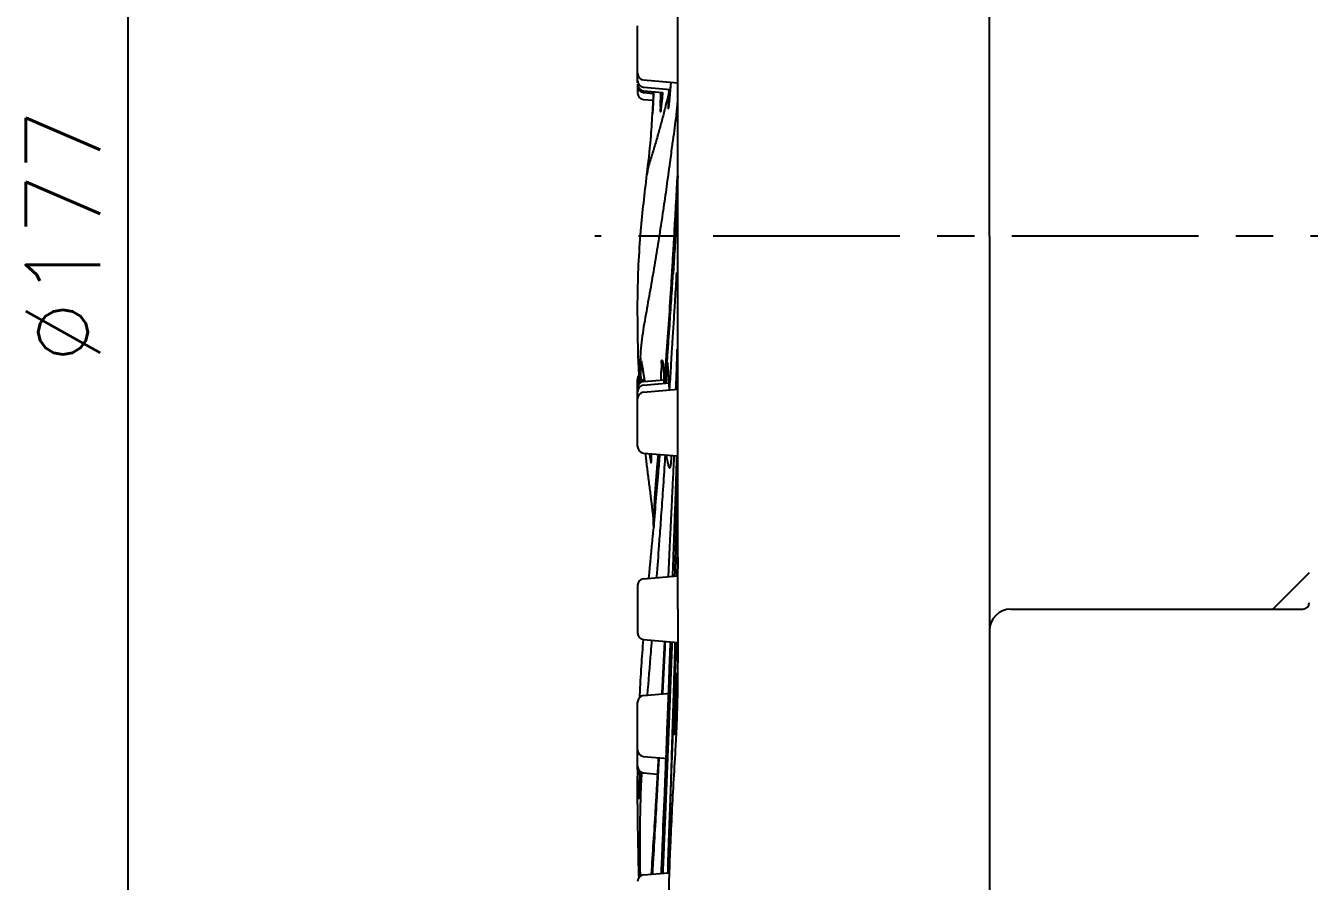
# Model space of a CAD drawing. Extents: x 61254 to 61674, y -28661 to -28364.
# Drawn here: x 61513.6 to 61573.8, y -28532.2 to -28492 of the extents above; entities that cross this region are included whole.
import ezdxf

# ---------------------------------------------------------------- set-up
doc = ezdxf.new("R2010")
doc.units = 0
doc.header["$LTSCALE"] = 7
doc.header["$MEASUREMENT"] = 0
doc.linetypes.add('CENTER', pattern=[2, 1.25, -0.25, 0.25, -0.25])
doc.layers.get('0').update_dxf_attribs({"color": 2, "linetype": 'CONTINUOUS'})
doc.layers.add('CL', color=1, linetype='CENTER')
doc.layers.add('D', color=2, linetype='CONTINUOUS')
doc.styles.add('GHS', font='ROMANS.shx', dxfattribs={"bigfont": 'GHS.shx'})

msp = doc.modelspace()

# ---------------------------------------------------------------- linework, layer by layer
at = {"color": 7, "linetype": 'Continuous'}
for p, q in [((61558.831, -28501.917), (61558.831, -28416.118)), ((61544.215, -28519.417), (61544.215, -28484.417)), ((61542.331, -28494.727), (61542.331, -28492.044)), ((61542.331, -28494.791), (61542.331, -28495.201)), ((61542.605, -28494.592), (61544.215, -28494.733)), ((61542.605, -28494.931), (61543.875, -28495.042)), ((61542.605, -28495.094), (61543.519, -28495.174)), ((61542.605, -28495.184), (61543.083, -28495.226)), ((61542.605, -28495.503), (61543.066, -28495.543)), ((61543.032, -28496.194), (61543.032, -28496.194)), ((61542.77, -28499.034), (61542.77, -28499.035)), ((61558.831, -28501.917), (61558.831, -28590.118)), ((61544, -28503.616), (61543.995, -28503.692)), ((61542.331, -28511.793), (61542.331, -28508.636)), ((61542.605, -28508.743), (61543.581, -28508.657)), ((61543.583, -28508.726), (61543.583, -28508.733)), ((61542.605, -28508.906), (61543.81, -28508.8)), ((61542.605, -28509.244), (61544.215, -28509.103)), ((61543.826, -28509.036), (61543.826, -28509.048)), ((61542.605, -28512.092), (61544.183, -28512.23)), ((61542.331, -28518.292), (61542.331, -28520.542)), ((61542.605, -28517.993), (61544.215, -28517.852)), ((61559.831, -28519.417), (61573.531, -28519.417)), ((61542.605, -28520.841), (61544.215, -28520.982)), ((61542.331, -28526.96), (61542.331, -28523.774)), ((61542.605, -28523.475), (61543.868, -28523.365)), ((61542.605, -28526.323), (61543.748, -28526.423)), ((61542.605, -28527.092), (61543.273, -28527.151)), ((61542.605, -28531.887), (61543.783, -28531.784))]:
    msp.add_line(p, q, dxfattribs=at)
for centre, radius, start, end in [((61542.631, -28494.293), 0.3, 180, 264.99969), ((61542.631, -28494.632), 0.3, 180, 264.99959), ((61542.631, -28494.795), 0.3, 180, 264.99958), ((61542.631, -28494.885), 0.3, 180, 264.99958), ((61542.631, -28495.204), 0.3, 180, 264.99958), ((61542.631, -28508.633), 0.3, 140.05441, 180), ((61542.631, -28508.951), 0.3, 95.00038, 180), ((61542.631, -28509.041), 0.3, 95.00037, 180), ((61542.631, -28509.205), 0.3, 95.00033, 180), ((61542.631, -28509.543), 0.3, 95.00018, 180), ((61542.631, -28511.793), 0.3, 180, 264.99982), ((61542.631, -28518.292), 0.3, 95, 180), ((61559.831, -28520.417), 1, 90, 180), ((61573.531, -28519.117), 0.3, 270, 0), ((61542.631, -28520.542), 0.3, 180, 265), ((61542.631, -28523.774), 0.3, 95.00007, 180), ((61542.631, -28526.024), 0.3, 180, 264.99993), ((61542.631, -28526.793), 0.3, 180, 264.99982), ((61542.631, -28526.961), 0.3, 180, 232.31145), ((61542.631, -28532.186), 0.3, 95, 180)]:
    msp.add_arc(centre, radius, start, end, dxfattribs=at)
for points, knots in [([(61543.853, -28495.303), (61543.862, -28495.201), (61543.878, -28495.002), (61543.895, -28494.803), (61543.903, -28494.706)], [0, 0, 0, 0, 0.3077647, 0.5992046, 0.5992046, 0.5992046, 0.5992046]), ([(61543.873, -28495.061), (61543.876, -28495.027), (61543.884, -28494.939), (61543.893, -28494.821), (61543.901, -28494.736), (61543.903, -28494.706)], [0, 0, 0, 0, 0.1016948, 0.2639889, 0.356106, 0.356106, 0.356106, 0.356106]), ([(61543.412, -28495.164), (61543.41, -28495.231), (61543.407, -28495.348), (61543.402, -28495.464), (61543.399, -28495.513)], [1.917065, 1.917065, 1.917065, 1.917065, 2.1177232, 2.2659083, 2.2659083, 2.2659083, 2.2659083]), ([(61543.513, -28495.254), (61543.514, -28495.235), (61543.516, -28495.208), (61543.519, -28495.181), (61543.519, -28495.174)], [0, 0, 0, 0, 0.05795842, 0.08080338, 0.08080338, 0.08080338, 0.08080338]), ([(61542.444, -28507.916), (61542.441, -28508.052), (61542.434, -28508.321), (61542.434, -28508.59), (61542.436, -28508.723)], [0, 0, 0, 0, 0.4088458, 0.8074986, 0.8074986, 0.8074986, 0.8074986]), ([(61542.467, -28508.262), (61542.469, -28508.309), (61542.474, -28508.45), (61542.483, -28508.592), (61542.489, -28508.687)], [0, 0, 0, 0, 0.1400856, 0.4255537, 0.4255537, 0.4255537, 0.4255537]), ([(61542.675, -28508.736), (61542.674, -28508.725), (61542.654, -28508.591), (61542.633, -28508.458), (61542.614, -28508.337)], [0.4660298, 0.4660298, 0.4660298, 0.4660298, 0.5017661, 0.8701571, 0.8701571, 0.8701571, 0.8701571]), ([(61542.675, -28508.737), (61542.67, -28508.707), (61542.658, -28508.627), (61542.646, -28508.546), (61542.638, -28508.494)], [0.4591398, 0.4591398, 0.4591398, 0.4591398, 0.5471704, 0.7046875, 0.7046875, 0.7046875, 0.7046875]), ([(61543.67, -28508.672), (61543.667, -28508.718), (61543.664, -28508.765), (61543.662, -28508.812), (61543.662, -28508.813)], [0, 0, 0, 0, 0.1382753, 0.1416222, 0.1416222, 0.1416222, 0.1416222]), ([(61543.078, -28515.177), (61543.078, -28515.173), (61543.077, -28515.158), (61543.075, -28515.137), (61543.073, -28515.112), (61543.071, -28515.089), (61543.068, -28515.06), (61543.064, -28515.023), (61543.058, -28514.974), (61543.051, -28514.91), (61543.042, -28514.828), (61543.029, -28514.723), (61543.013, -28514.588), (61542.991, -28514.416), (61542.963, -28514.193), (61542.928, -28513.919), (61542.889, -28513.611), (61542.849, -28513.294), (61542.81, -28512.98), (61542.772, -28512.673), (61542.738, -28512.38), (61542.716, -28512.19), (61542.706, -28512.101)], [0, 0, 0, 0, 0.012136, 0.044137, 0.06463, 0.086671, 0.114081, 0.150453, 0.198385, 0.261465, 0.343111, 0.447362, 0.579777, 0.749329, 0.96948, 1.252797, 1.576983, 1.900642, 2.213362, 2.524156, 2.828966, 3.098334, 3.098334, 3.098334, 3.098334]), ([(61542.883, -28512.117), (61542.895, -28512.198), (61542.915, -28512.335), (61542.937, -28512.436), (61542.96, -28512.568), (61542.988, -28512.498), (61542.978, -28512.417), (61542.985, -28512.304), (61542.985, -28512.227), (61542.985, -28512.202)], [0.1658378, 0.1658378, 0.1658378, 0.1658378, 0.3999265, 0.5534654, 0.6074609, 0.6328847, 0.7216114, 0.8826828, 0.9555383, 0.9555383, 0.9555383, 0.9555383]), ([(61542.984, -28512.228), (61542.983, -28512.218), (61542.983, -28512.183), (61542.983, -28512.149), (61542.982, -28512.125)], [0, 0, 0, 0, 0.0299463, 0.1023232, 0.1023232, 0.1023232, 0.1023232]), ([(61543.679, -28512.186), (61543.681, -28512.204), (61543.695, -28512.307), (61543.719, -28512.467), (61543.769, -28512.644), (61543.789, -28512.744), (61543.856, -28512.814), (61543.897, -28512.677), (61543.91, -28512.523), (61543.92, -28512.351), (61543.927, -28512.241)], [0.053656, 0.053656, 0.053656, 0.053656, 0.10854, 0.365783, 0.540637, 0.647362, 0.693652, 0.761329, 0.942459, 1.256329, 1.256329, 1.256329, 1.256329]), ([(61543.781, -28517.89), (61543.788, -28517.749), (61543.816, -28517.144), (61543.845, -28516.539), (61543.867, -28516.075)], [0.037379, 0.037379, 0.037379, 0.037379, 0.460854, 1.854463, 1.854463, 1.854463, 1.854463]), ([(61544.081, -28517.864), (61544.083, -28517.816), (61544.086, -28517.752), (61544.088, -28517.688), (61544.089, -28517.671)], [0.5134396, 0.5134396, 0.5134396, 0.5134396, 0.6566154, 0.7061757, 0.7061757, 0.7061757, 0.7061757]), ([(61544.216, -28519.417), (61544.216, -28519.939), (61544.215, -28520.46), (61544.215, -28520.982), (61544.215, -28520.988), (61544.215, -28520.993), (61544.215, -28520.999)], [-1.197382, -1.197382, -1.197382, -1.197382, 0.367375, 0.367375, 0.367375, 0.384677, 0.384677, 0.384677, 0.384677]), ([(61542.438, -28523.455), (61542.462, -28522.999), (61542.509, -28522.127), (61542.574, -28521.256), (61542.608, -28520.841)], [0, 0, 0, 0, 1.371193, 2.619543, 2.619543, 2.619543, 2.619543]), ([(61542.992, -28520.875), (61542.977, -28521.061), (61542.908, -28521.921), (61542.837, -28522.781), (61542.781, -28523.455)], [2.996802, 2.996802, 2.996802, 2.996802, 3.556855, 5.585771, 5.585771, 5.585771, 5.585771]), ([(61543.959, -28521.02), (61543.959, -28521), (61543.96, -28520.98), (61543.961, -28520.96), (61543.961, -28520.96)], [0, 0, 0, 0, 0.05868633, 0.06016179, 0.06016179, 0.06016179, 0.06016179]), ([(61542.336, -28527.015), (61542.336, -28527.048), (61542.335, -28527.157), (61542.335, -28527.267), (61542.335, -28527.345)], [0.0406641, 0.0406641, 0.0406641, 0.0406641, 0.137349, 0.3699099, 0.3699099, 0.3699099, 0.3699099]), ([(61542.449, -28527.256), (61542.449, -28527.22), (61542.449, -28527.145), (61542.449, -28527.07), (61542.448, -28527.031)], [0, 0, 0, 0, 0.1082924, 0.2253702, 0.2253702, 0.2253702, 0.2253702]), ([(61542.515, -28527.07), (61542.506, -28527.263), (61542.491, -28527.565), (61542.48, -28527.866), (61542.476, -28527.975)], [0.0871427, 0.0871427, 0.0871427, 0.0871427, 0.6665719, 0.9928771, 0.9928771, 0.9928771, 0.9928771]), ([(61542.985, -28531.854), (61543.05, -28530.855), (61543.133, -28529.585), (61543.209, -28528.315), (61543.225, -28528.044)], [8.72506, 8.72506, 8.72506, 8.72506, 11.728203, 12.542298, 12.542298, 12.542298, 12.542298]), ([(61543.037, -28531.849), (61543.052, -28531.599), (61543.126, -28530.331), (61543.198, -28529.063), (61543.256, -28528.046)], [14.443157, 14.443157, 14.443157, 14.443157, 15.1956, 18.252921, 18.252921, 18.252921, 18.252921]), ([(61542.4, -28531.995), (61542.395, -28531.853), (61542.358, -28530.612), (61542.344, -28529.369), (61542.332, -28528.269)], [5.135771, 5.135771, 5.135771, 5.135771, 5.560931, 8.862153, 8.862153, 8.862153, 8.862153]), ([(61542.469, -28528.19), (61542.463, -28528.42), (61542.444, -28529.071), (61542.433, -28530.142), (61542.436, -28531.165), (61542.445, -28531.767), (61542.448, -28531.948)], [0, 0, 0, 0, 0.68952, 1.954326, 3.214352, 3.758774, 3.758774, 3.758774, 3.758774]), ([(61543.525, -28531.806), (61543.526, -28531.765), (61543.529, -28531.697), (61543.532, -28531.629), (61543.534, -28531.602)], [0.2050327, 0.2050327, 0.2050327, 0.2050327, 0.3281092, 0.4095503, 0.4095503, 0.4095503, 0.4095503]), ([(61543.757, -28531.485), (61543.755, -28531.537), (61543.752, -28531.638), (61543.749, -28531.738), (61543.747, -28531.787)], [0, 0, 0, 0, 0.1559825, 0.3021322, 0.3021322, 0.3021322, 0.3021322])]:
    msp.add_open_spline(points, degree=3, knots=knots, dxfattribs=at)
for points in [[(61543.075, -28495.319), (61543.064, -28495.587), (61543.053, -28495.833), (61543.049, -28495.907)], [(61543.065, -28495.632), (61543.08, -28495.321)], [(61543.399, -28495.513), (61543.396, -28495.757), (61543.394, -28495.983), (61543.399, -28496.086), (61543.415, -28496.069), (61543.441, -28495.923), (61543.475, -28495.649)], [(61543.475, -28495.649), (61543.49, -28495.533)], [(61543.487, -28495.533), (61543.489, -28495.512), (61543.503, -28495.364), (61543.508, -28495.31)], [(61543.49, -28495.533), (61543.511, -28495.275)], [(61543.508, -28495.31), (61543.513, -28495.254)], [(61543.787, -28495.21), (61543.775, -28495.262), (61543.647, -28495.801)], [(61543.777, -28495.359), (61543.766, -28495.604), (61543.763, -28495.842), (61543.772, -28495.936), (61543.788, -28495.909), (61543.807, -28495.781), (61543.829, -28495.572), (61543.846, -28495.398)], [(61543.787, -28495.21), (61543.777, -28495.359)], [(61543.787, -28495.21), (61543.834, -28495.112), (61543.871, -28495.081)], [(61543.796, -28495.082), (61543.787, -28495.21)], [(61543.825, -28495.609), (61543.828, -28495.58), (61543.837, -28495.482), (61543.843, -28495.41)], [(61543.843, -28495.41), (61543.847, -28495.371), (61543.858, -28495.247), (61543.869, -28495.109), (61543.873, -28495.061)], [(61543.846, -28495.398), (61543.853, -28495.303)], [(61543.647, -28495.801), (61543.637, -28495.842), (61543.488, -28496.424), (61543.328, -28497.01), (61543.159, -28497.597), (61542.981, -28498.179), (61542.816, -28498.769), (61542.77, -28499.034)], [(61543.033, -28496.192), (61543.041, -28496.058), (61543.058, -28495.765), (61543.065, -28495.632)], [(61543.049, -28495.907), (61543.042, -28496.036), (61543.034, -28496.166), (61543.033, -28496.186), (61543.036, -28496.14)], [(61543.033, -28496.192), (61543.036, -28496.14)], [(61543.424, -28496.017), (61543.427, -28496.002), (61543.434, -28495.966), (61543.442, -28495.912), (61543.452, -28495.841), (61543.459, -28495.783)], [(61543.459, -28495.783), (61543.463, -28495.751), (61543.476, -28495.641), (61543.485, -28495.557)], [(61543.795, -28495.857), (61543.794, -28495.86), (61543.799, -28495.829), (61543.803, -28495.803)], [(61543.803, -28495.803), (61543.805, -28495.788), (61543.812, -28495.732), (61543.819, -28495.663), (61543.825, -28495.609)], [(61544.168, -28495.958), (61544.135, -28496.261), (61543.982, -28497.417), (61543.977, -28497.45)], [(61544.176, -28495.879), (61544.168, -28495.958)], [(61544.194, -28495.662), (61544.176, -28495.879)], [(61542.77, -28499.035), (61542.952, -28497.368), (61543.032, -28496.194)], [(61543.942, -28497.712), (61543.828, -28498.572), (61543.821, -28498.622)], [(61543.977, -28497.45), (61543.942, -28497.712)], [(61542.371, -28507.765), (61542.337, -28504.849), (61542.487, -28501.668), (61542.77, -28499.034)], [(61543.821, -28498.622), (61543.669, -28499.729), (61543.505, -28500.863), (61543.33, -28502.004), (61543.144, -28503.154), (61542.947, -28504.307), (61542.743, -28505.452), (61542.552, -28506.612), (61542.489, -28507.176), (61542.451, -28507.743), (61542.451, -28507.756)], [(61544.215, -28499.094), (61544.159, -28501.069), (61544.133, -28501.541)], [(61544.189, -28499.096), (61544.187, -28499.129), (61544.173, -28499.471)], [(61544.173, -28499.471), (61544.097, -28500.813), (61544.06, -28501.448)], [(61544.055, -28501.537), (61544.035, -28501.907)], [(61544.06, -28501.448), (61544.055, -28501.537)], [(61544.133, -28501.541), (61544.111, -28501.911)], [(61544.035, -28501.907), (61544.001, -28502.496), (61543.951, -28503.368)], [(61544.111, -28501.911), (61544.034, -28503.086), (61544, -28503.616)], [(61543.951, -28503.368), (61543.936, -28503.612)], [(61543.932, -28503.688), (61543.914, -28503.984)], [(61543.936, -28503.612), (61543.932, -28503.688)], [(61543.976, -28503.992), (61543.995, -28503.692)], [(61544.139, -28503.923), (61544.135, -28503.998)], [(61544.151, -28503.699), (61544.139, -28503.923)], [(61544.155, -28503.623), (61544.151, -28503.699)], [(61543.914, -28503.984), (61543.902, -28504.18), (61543.794, -28505.832), (61543.676, -28507.493), (61543.649, -28507.866)], [(61543.897, -28505.21), (61543.976, -28503.992)], [(61544.135, -28503.998), (61544.066, -28505.166)], [(61544.066, -28505.166), (61544.038, -28505.607)], [(61543.762, -28507.19), (61543.816, -28506.419), (61543.897, -28505.21)], [(61544.038, -28505.607), (61543.982, -28506.5), (61543.938, -28507.204)], [(61543.733, -28507.593), (61543.762, -28507.19)], [(61543.938, -28507.204), (61543.906, -28507.728)], [(61544.173, -28507.475), (61544.152, -28508.182)], [(61544.179, -28507.221), (61544.173, -28507.475)], [(61544.199, -28507.221), (61544.175, -28508.217)], [(61542.377, -28507.916), (61542.371, -28507.765)], [(61542.451, -28507.756), (61542.444, -28507.916)], [(61542.498, -28507.698), (61542.476, -28507.647), (61542.458, -28507.734), (61542.457, -28508.007), (61542.467, -28508.262)], [(61542.638, -28508.494), (61542.616, -28508.352), (61542.595, -28508.224), (61542.576, -28508.11), (61542.559, -28508.011), (61542.544, -28507.926), (61542.53, -28507.857), (61542.519, -28507.803), (61542.511, -28507.767)], [(61542.614, -28508.337), (61542.56, -28508.006), (61542.514, -28507.766)], [(61543.508, -28507.757), (61543.475, -28507.743), (61543.449, -28507.906), (61543.433, -28508.241), (61543.425, -28508.383)], [(61543.578, -28508.4), (61543.567, -28508.259), (61543.541, -28507.935), (61543.508, -28507.757)], [(61543.578, -28508.523), (61543.571, -28508.357), (61543.564, -28508.214), (61543.555, -28508.094), (61543.546, -28507.997), (61543.538, -28507.922), (61543.529, -28507.87), (61543.526, -28507.857)], [(61543.643, -28507.948), (61543.583, -28508.726)], [(61543.649, -28507.866), (61543.643, -28507.948)], [(61543.651, -28508.714), (61543.703, -28508.009)], [(61543.705, -28508.151), (61543.686, -28508.429), (61543.677, -28508.545)], [(61543.703, -28508.009), (61543.707, -28507.953)], [(61543.758, -28507.999), (61543.745, -28507.883), (61543.721, -28507.97), (61543.705, -28508.151)], [(61543.707, -28507.953), (61543.713, -28507.87)], [(61543.713, -28507.87), (61543.733, -28507.593)], [(61543.767, -28508.133), (61543.765, -28508.108), (61543.76, -28508.042), (61543.756, -28507.993)], [(61543.766, -28508.131), (61543.758, -28507.999)], [(61543.807, -28508.755), (61543.803, -28508.7), (61543.793, -28508.545), (61543.785, -28508.408), (61543.777, -28508.29), (61543.77, -28508.19), (61543.767, -28508.133)], [(61543.795, -28508.558), (61543.789, -28508.466), (61543.773, -28508.208), (61543.767, -28508.133)], [(61543.891, -28507.965), (61543.828, -28509.005), (61543.826, -28509.036)], [(61543.906, -28507.728), (61543.891, -28507.965)], [(61544.152, -28508.182), (61544.151, -28508.215)], [(61543.425, -28508.383), (61543.425, -28508.538)], [(61543.581, -28508.556), (61543.578, -28508.4)], [(61543.583, -28508.733), (61543.582, -28508.711), (61543.578, -28508.523)], [(61543.583, -28508.726), (61543.581, -28508.556)], [(61543.65, -28508.738), (61543.651, -28508.714)], [(61543.677, -28508.545), (61543.67, -28508.672)], [(61543.807, -28508.746), (61543.795, -28508.558)], [(61543.826, -28509.036), (61543.807, -28508.746)], [(61543.826, -28509.048), (61543.814, -28508.872), (61543.807, -28508.755)], [(61544.133, -28508.773), (61544.124, -28509.046)], [(61544.15, -28508.244), (61544.133, -28508.773)], [(61544.151, -28508.215), (61544.15, -28508.244)], [(61544.174, -28508.246), (61544.161, -28508.675)], [(61544.175, -28508.217), (61544.174, -28508.246)], [(61542.98, -28512.453), (61542.979, -28512.456), (61542.982, -28512.412), (61542.983, -28512.357), (61542.984, -28512.286), (61542.984, -28512.228)], [(61543.292, -28512.186), (61543.266, -28512.477)], [(61543.617, -28512.31), (61543.597, -28512.603)], [(61543.91, -28512.481), (61543.914, -28512.442), (61543.922, -28512.304), (61543.925, -28512.251)], [(61544.04, -28512.474), (61544.052, -28512.224)], [(61544.162, -28512.231), (61544.159, -28512.348), (61544.155, -28512.479)], [(61543.074, -28515.734), (61543.31, -28513.024), (61543.346, -28512.586)], [(61543.257, -28512.58), (61543.131, -28514.195), (61543.096, -28515.018), (61543.088, -28515.577)], [(61543.266, -28512.477), (61543.263, -28512.508), (61543.257, -28512.58)], [(61543.596, -28512.62), (61543.505, -28513.971), (61543.419, -28515.201)], [(61543.597, -28512.603), (61543.596, -28512.62)], [(61544.013, -28513.021), (61544.032, -28512.646)], [(61544.032, -28512.646), (61544.04, -28512.474)], [(61544.15, -28512.644), (61544.136, -28513.115)], [(61544.155, -28512.479), (61544.15, -28512.644)], [(61543.949, -28514.343), (61543.964, -28514.027), (61543.985, -28513.601)], [(61543.985, -28513.601), (61544.009, -28513.107)], [(61544.009, -28513.107), (61544.013, -28513.021)], [(61544.132, -28513.222), (61544.119, -28513.609)], [(61544.136, -28513.115), (61544.132, -28513.222)], [(61544.119, -28513.609), (61544.094, -28514.351)], [(61544.175, -28514.932), (61544.177, -28514.852), (61544.18, -28514.733), (61544.182, -28514.617), (61544.185, -28514.502), (61544.187, -28514.39), (61544.189, -28514.282), (61544.191, -28514.178), (61544.193, -28514.078), (61544.194, -28513.979), (61544.195, -28513.916)], [(61543.887, -28515.65), (61543.949, -28514.343)], [(61544.094, -28514.351), (61544.047, -28515.659)], [(61543.087, -28515.591), (61543.086, -28515.465), (61543.085, -28515.373), (61543.083, -28515.308), (61543.082, -28515.264), (61543.081, -28515.233), (61543.08, -28515.214), (61543.079, -28515.19), (61543.078, -28515.177)], [(61543.419, -28515.201), (61543.379, -28515.755)], [(61544.16, -28515.523), (61544.161, -28515.479), (61544.163, -28515.393)], [(61544.163, -28515.393), (61544.164, -28515.35), (61544.168, -28515.222), (61544.171, -28515.097)], [(61544.171, -28515.097), (61544.174, -28514.973), (61544.175, -28514.932)], [(61543.053, -28515.964), (61543.074, -28515.734)], [(61543.379, -28515.755), (61543.342, -28516.276)], [(61543.867, -28516.075), (61543.885, -28515.695)], [(61543.885, -28515.695), (61543.887, -28515.65)], [(61544.045, -28515.704), (61544.034, -28516.007), (61544.031, -28516.085)], [(61544.047, -28515.659), (61544.045, -28515.704)], [(61544.137, -28516.286), (61544.141, -28516.148), (61544.145, -28516.012), (61544.149, -28515.877), (61544.153, -28515.743), (61544.157, -28515.61), (61544.16, -28515.523)], [(61543.33, -28516.432), (61543.223, -28517.887)], [(61543.342, -28516.276), (61543.33, -28516.432)], [(61544.031, -28516.085), (61544.004, -28516.864)], [(61544.124, -28516.659), (61544.128, -28516.565), (61544.132, -28516.425), (61544.134, -28516.379)], [(61544.134, -28516.379), (61544.137, -28516.286)], [(61544, -28516.96), (61543.972, -28517.767)], [(61544.004, -28516.864), (61544, -28516.96)], [(61544.099, -28517.377), (61544.103, -28517.28), (61544.108, -28517.135), (61544.113, -28516.991), (61544.118, -28516.848), (61544.123, -28516.706), (61544.124, -28516.659)], [(61544.191, -28516.967), (61544.175, -28517.775)], [(61544.214, -28516.967), (61544.21, -28517.776)], [(61544.089, -28517.671), (61544.092, -28517.573), (61544.094, -28517.524)], [(61544.094, -28517.524), (61544.098, -28517.426)], [(61544.098, -28517.426), (61544.099, -28517.377)], [(61543.938, -28521.554), (61543.94, -28521.494), (61543.947, -28521.315)], [(61543.947, -28521.315), (61543.949, -28521.256)], [(61543.949, -28521.256), (61543.952, -28521.197)], [(61543.952, -28521.197), (61543.954, -28521.137), (61543.959, -28521.02)], [(61544.119, -28521.827), (61544.139, -28521.213)], [(61544.202, -28521.469), (61544.206, -28521.181)], [(61544.211, -28521.389), (61544.207, -28521.83)], [(61544.214, -28521.306), (61544.213, -28521.548), (61544.213, -28521.726), (61544.213, -28521.83)], [(61544.215, -28520.999), (61544.214, -28521.109)], [(61543.912, -28522.222), (61543.919, -28522.038), (61543.926, -28521.856), (61543.933, -28521.674), (61543.935, -28521.614)], [(61543.935, -28521.614), (61543.938, -28521.554)], [(61544.06, -28521.861), (61544.041, -28522.486)], [(61544.061, -28521.825), (61544.06, -28521.861)], [(61544.109, -28522.13), (61544.118, -28521.863)], [(61544.118, -28521.863), (61544.119, -28521.827)], [(61544.196, -28521.769), (61544.202, -28521.469)], [(61544.212, -28521.866), (61544.209, -28522.536)], [(61544.215, -28521.83), (61544.212, -28521.866)], [(61543.796, -28530.459), (61543.919, -28527.172), (61544.037, -28524.083), (61544.109, -28522.13)], [(61543.804, -28522.526), (61543.798, -28522.698)], [(61543.806, -28522.478), (61543.804, -28522.526)], [(61543.881, -28523.031), (61543.883, -28522.968), (61543.89, -28522.78), (61543.898, -28522.593), (61543.902, -28522.469)], [(61543.902, -28522.469), (61543.905, -28522.407), (61543.91, -28522.283)], [(61543.91, -28522.283), (61543.912, -28522.222)], [(61544.039, -28522.531), (61544.033, -28522.729)], [(61544.041, -28522.486), (61544.039, -28522.531)], [(61544.209, -28522.536), (61544.207, -28522.664), (61544.198, -28523.457), (61544.179, -28524.246), (61544.15, -28525.035), (61544.11, -28525.826)], [(61544.161, -28523.082), (61544.172, -28522.741), (61544.181, -28522.407)], [(61543.762, -28526.063), (61543.768, -28525.926), (61543.776, -28525.721), (61543.784, -28525.517), (61543.792, -28525.315), (61543.8, -28525.113), (61543.808, -28524.913), (61543.815, -28524.713), (61543.823, -28524.515), (61543.831, -28524.318), (61543.838, -28524.122), (61543.846, -28523.927), (61543.854, -28523.733), (61543.861, -28523.54), (61543.868, -28523.348), (61543.876, -28523.158), (61543.878, -28523.095)], [(61543.798, -28522.698), (61543.774, -28523.354)], [(61543.878, -28523.095), (61543.881, -28523.031)], [(61544.033, -28522.729), (61543.915, -28526.625)], [(61544.078, -28525.331), (61544.094, -28524.931), (61544.137, -28523.793), (61544.161, -28523.082)], [(61543.763, -28523.64), (61543.733, -28524.437)], [(61543.768, -28523.515), (61543.763, -28523.64)], [(61543.774, -28523.354), (61543.768, -28523.515)], [(61543.733, -28524.437), (61543.72, -28524.781)], [(61543.72, -28524.781), (61543.648, -28526.615)], [(61543.749, -28526.407), (61543.751, -28526.338), (61543.76, -28526.131), (61543.762, -28526.063)], [(61544.11, -28525.826), (61544.019, -28527.395), (61543.934, -28528.965), (61543.862, -28530.537), (61543.857, -28530.647)], [(61543.293, -28526.881), (61543.302, -28526.718)], [(61543.64, -28526.826), (61543.637, -28526.897)], [(61543.648, -28526.615), (61543.64, -28526.826)], [(61543.729, -28526.893), (61543.735, -28526.753), (61543.738, -28526.684)], [(61543.738, -28526.684), (61543.74, -28526.614)], [(61543.74, -28526.614), (61543.743, -28526.545), (61543.749, -28526.407)], [(61543.915, -28526.625), (61543.907, -28526.909), (61543.899, -28527.158)], [(61542.335, -28527.345), (61542.336, -28527.459), (61542.34, -28527.682)], [(61542.446, -28527.55), (61542.448, -28527.458), (61542.448, -28527.409)], [(61542.448, -28527.314), (61542.449, -28527.137)], [(61542.448, -28527.409), (61542.448, -28527.309), (61542.449, -28527.256)], [(61542.448, -28527.475), (61542.448, -28527.314)], [(61543.232, -28527.929), (61543.293, -28526.881)], [(61543.262, -28527.93), (61543.276, -28527.68), (61543.32, -28526.883)], [(61543.597, -28530.104), (61543.601, -28530.027), (61543.61, -28529.799), (61543.62, -28529.572), (61543.629, -28529.347), (61543.638, -28529.123), (61543.647, -28528.901), (61543.657, -28528.681), (61543.666, -28528.461), (61543.675, -28528.243), (61543.683, -28528.027), (61543.692, -28527.812), (61543.701, -28527.597), (61543.709, -28527.385)], [(61543.624, -28527.223), (61543.61, -28527.568)], [(61543.626, -28527.166), (61543.624, -28527.223)], [(61543.637, -28526.897), (61543.626, -28527.166)], [(61543.709, -28527.385), (61543.718, -28527.173), (61543.726, -28526.963), (61543.729, -28526.893)], [(61543.897, -28527.233), (61543.791, -28530.646)], [(61543.899, -28527.158), (61543.897, -28527.233)], [(61542.34, -28527.682), (61542.342, -28527.785), (61542.355, -28528.05), (61542.372, -28528.223), (61542.391, -28528.294), (61542.41, -28528.26), (61542.427, -28528.118), (61542.441, -28527.862), (61542.446, -28527.748)], [(61542.421, -28528.175), (61542.42, -28528.174), (61542.423, -28528.136), (61542.428, -28528.082), (61542.432, -28528.012), (61542.437, -28527.928), (61542.44, -28527.83), (61542.443, -28527.719)], [(61542.443, -28527.719), (61542.446, -28527.595), (61542.446, -28527.55)], [(61542.446, -28527.748), (61542.448, -28527.619)], [(61542.448, -28527.619), (61542.448, -28527.475)], [(61542.476, -28527.975), (61542.469, -28528.19)], [(61543.225, -28528.044), (61543.232, -28527.929)], [(61543.256, -28528.046), (61543.262, -28527.93)], [(61543.595, -28527.947), (61543.59, -28528.062)], [(61543.6, -28527.813), (61543.595, -28527.947)], [(61543.61, -28527.568), (61543.6, -28527.813)], [(61542.332, -28528.269), (61542.331, -28528.187)], [(61543.59, -28528.062), (61543.487, -28530.523), (61543.483, -28530.631)], [(61543.561, -28530.961), (61543.571, -28530.724), (61543.581, -28530.49), (61543.591, -28530.258), (61543.597, -28530.104)], [(61543.467, -28530.998), (61543.447, -28531.472)], [(61543.471, -28530.914), (61543.467, -28530.998)], [(61543.483, -28530.631), (61543.471, -28530.914)], [(61543.551, -28531.199), (61543.561, -28530.961)], [(61543.857, -28530.647), (61543.803, -28532.106), (61543.759, -28533.671), (61543.727, -28535.232), (61543.707, -28536.793), (61543.698, -28538.356)], [(61543.77, -28531.146), (61543.775, -28531.011)], [(61543.804, -28530.908), (61543.792, -28530.968), (61543.777, -28531.113), (61543.773, -28531.178)], [(61543.775, -28531.011), (61543.789, -28530.644)], [(61543.789, -28530.644), (61543.796, -28530.459)], [(61543.85, -28530.862), (61543.841, -28530.852), (61543.824, -28530.85), (61543.807, -28530.886), (61543.804, -28530.908)], [(61543.534, -28531.602), (61543.537, -28531.521)], [(61543.537, -28531.521), (61543.54, -28531.44), (61543.551, -28531.199)], [(61543.757, -28531.485), (61543.77, -28531.146)], [(61543.759, -28531.427), (61543.757, -28531.485)], [(61543.768, -28531.252), (61543.764, -28531.335), (61543.759, -28531.427)], [(61543.773, -28531.178), (61543.768, -28531.252)]]:
    msp.add_spline(points, degree=3, dxfattribs=at)
for points in [[(61543.081, -28495.135), (61543.079, -28495.197), (61543.077, -28495.258), (61543.075, -28495.319)], [(61543.08, -28495.321), (61543.082, -28495.259), (61543.084, -28495.198), (61543.086, -28495.136)], [(61543.513, -28495.254), (61543.515, -28495.228), (61543.517, -28495.201), (61543.519, -28495.174)], [(61543.799, -28495.035), (61543.798, -28495.051), (61543.797, -28495.066), (61543.796, -28495.082)], [(61542.424, -28508.734), (61542.408, -28508.462), (61542.393, -28508.189), (61542.377, -28507.916)], [(61543.425, -28508.538), (61543.426, -28508.582), (61543.426, -28508.626), (61543.427, -28508.671)], [(61543.584, -28508.82), (61543.584, -28508.789), (61543.583, -28508.758), (61543.583, -28508.726)], [(61543.644, -28508.815), (61543.646, -28508.789), (61543.648, -28508.764), (61543.65, -28508.738)], [(61543.833, -28509.137), (61543.83, -28509.103), (61543.828, -28509.07), (61543.826, -28509.036)], [(61544.124, -28509.046), (61544.123, -28509.068), (61544.122, -28509.09), (61544.121, -28509.112)], [(61544.183, -28509.106), (61544.184, -28509.086), (61544.184, -28509.065), (61544.185, -28509.044)], [(61542.985, -28512.202), (61542.985, -28512.177), (61542.984, -28512.151), (61542.983, -28512.125)], [(61543.295, -28512.153), (61543.294, -28512.164), (61543.293, -28512.175), (61543.292, -28512.186)], [(61543.346, -28512.586), (61543.358, -28512.444), (61543.37, -28512.302), (61543.381, -28512.16)], [(61543.625, -28512.181), (61543.623, -28512.224), (61543.62, -28512.267), (61543.617, -28512.31)], [(61543.925, -28512.251), (61543.926, -28512.236), (61543.926, -28512.222), (61543.927, -28512.208)], [(61543.927, -28512.241), (61543.927, -28512.23), (61543.928, -28512.219), (61543.928, -28512.208)], [(61544.052, -28512.224), (61544.052, -28512.222), (61544.052, -28512.221), (61544.052, -28512.219)], [(61544.162, -28512.228), (61544.162, -28512.229), (61544.162, -28512.23), (61544.162, -28512.231)], [(61542.866, -28517.97), (61542.929, -28517.302), (61542.991, -28516.633), (61543.053, -28515.964)], [(61544.215, -28516.967), (61544.212, -28517.262), (61544.209, -28517.558), (61544.205, -28517.853)], [(61543.972, -28517.767), (61543.971, -28517.803), (61543.97, -28517.838), (61543.969, -28517.874)], [(61544.175, -28517.775), (61544.174, -28517.802), (61544.174, -28517.829), (61544.173, -28517.856)], [(61544.21, -28517.776), (61544.21, -28517.801), (61544.209, -28517.827), (61544.209, -28517.853)], [(61544.209, -28517.853), (61544.209, -28517.831), (61544.21, -28517.809), (61544.21, -28517.788)], [(61543.223, -28517.887), (61543.222, -28517.904), (61543.22, -28517.922), (61543.219, -28517.939)], [(61543.485, -28523.342), (61543.525, -28522.537), (61543.565, -28521.733), (61543.604, -28520.928)], [(61543.51, -28523.343), (61543.551, -28522.539), (61543.593, -28521.735), (61543.633, -28520.931)], [(61543.861, -28520.951), (61543.843, -28521.46), (61543.825, -28521.969), (61543.806, -28522.478)], [(61544.088, -28520.971), (61544.079, -28521.256), (61544.07, -28521.54), (61544.061, -28521.825)], [(61544.139, -28521.213), (61544.141, -28521.134), (61544.144, -28521.055), (61544.146, -28520.976)], [(61544.206, -28521.181), (61544.207, -28521.114), (61544.208, -28521.048), (61544.208, -28520.981)], [(61544.213, -28520.982), (61544.213, -28521.118), (61544.212, -28521.254), (61544.211, -28521.389)], [(61542.434, -28523.549), (61542.434, -28523.517), (61542.434, -28523.486), (61542.435, -28523.455)], [(61542.781, -28523.455), (61542.781, -28523.457), (61542.781, -28523.458), (61542.78, -28523.46)], [(61543.482, -28523.399), (61543.483, -28523.38), (61543.484, -28523.361), (61543.485, -28523.342)], [(61543.507, -28523.396), (61543.508, -28523.379), (61543.509, -28523.361), (61543.51, -28523.343)], [(61543.302, -28526.718), (61543.308, -28526.607), (61543.315, -28526.497), (61543.321, -28526.386)], [(61543.32, -28526.883), (61543.329, -28526.718), (61543.338, -28526.553), (61543.347, -28526.388)], [(61542.331, -28528.187), (61542.333, -28527.797), (61542.335, -28527.407), (61542.337, -28527.017)], [(61542.449, -28527.137), (61542.449, -28527.102), (61542.449, -28527.067), (61542.449, -28527.031)], [(61543.447, -28531.472), (61543.442, -28531.586), (61543.437, -28531.7), (61543.432, -28531.815)]]:
    msp.add_open_spline(points, degree=3, dxfattribs=at)
at = {"color": 7, "linetype": 'Continuous', "start_tangent": (-0.00221, -0.999998), "end_tangent": (-0.00221, -0.999998)}
msp.add_spline([(61544.214, -28521.109), (61544.214, -28521.306)], degree=3, dxfattribs=at)
at = {"layer": 'CL', "color": 1}
msp.add_line((61610.631, -28501.917), (61540.331, -28501.917), dxfattribs=at)
at = {"layer": 'D'}
for p, q in [((61518.427, -28416.417), (61518.427, -28587.417)), ((61573.831, -28517.706), (61572.12, -28519.417))]:
    msp.add_line(p, q, dxfattribs=at)

# ---------------------------------------------------------------- texts
at = {"layer": 'D', "insert": (61515.388, -28501.917), "char_height": 3.5, "attachment_point": 5, "rotation": 90, "style": 'GHS'}
msp.add_mtext('\\A1;%%C177', dxfattribs=at)

doc.saveas('drawing.dxf')
